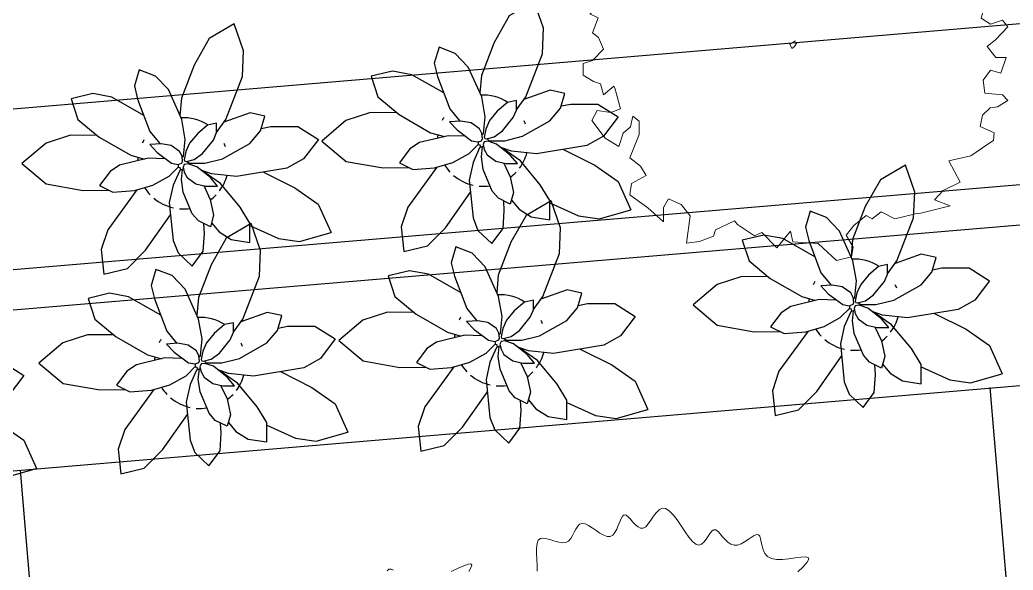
# Model space of a CAD drawing. Extents: x 2080 to 102394, y 2071 to 93424.
# Drawn here: x 80235.3 to 80458.3, y 77181.1 to 77304.7 of the extents above; entities that cross this region are included whole.
import ezdxf

# ---------------------------------------------------------------- set-up
doc = ezdxf.new("R2010")
doc.units = 0
doc.header["$LTSCALE"] = 20
doc.header["$MEASUREMENT"] = 0
for name, color, linetype, lineweight in [('casuanut tree', 100, 'Continuous', 5), ('Mango tree', 96, 'Continuous', 5), ('sappotta', 114, 'Continuous', 5)]:
    doc.layers.add(name, color=color, linetype=linetype, lineweight=lineweight)
doc.layers.add('correct', color=230, linetype='Continuous', plot=False)
doc.layers.add('PLANTS', color=3, linetype='Continuous')

# ---------------------------------------------------------------- blocks, each defined once
blk = doc.blocks.new('tr')
at = {"layer": 'casuanut tree'}
for points in [[(0.5419, 0.7259), (0.554, 0.7332), (0.563, 0.7396), (0.5677, 0.7446), (0.5672, 0.748), (0.5622, 0.7502), (0.5538, 0.7516), (0.5431, 0.7526), (0.5311, 0.7536), (0.5191, 0.7552), (0.508, 0.7576), (0.499, 0.7615), (0.4929, 0.7669), (0.4893, 0.7737), (0.4876, 0.7811), (0.4872, 0.7888), (0.4874, 0.7962), (0.4876, 0.8027), (0.4872, 0.8078), (0.4855, 0.811), (0.4821, 0.812), (0.4771, 0.8112), (0.471, 0.8092), (0.4641, 0.8065), (0.4568, 0.8039), (0.4494, 0.8019), (0.4423, 0.801), (0.4359, 0.802), (0.4305, 0.8053), (0.426, 0.8102), (0.4221, 0.8163), (0.4186, 0.8227), (0.4155, 0.8289), (0.4124, 0.8342), (0.4091, 0.8379), (0.4055, 0.8392), (0.4015, 0.8379), (0.397, 0.8345), (0.3922, 0.8299), (0.3871, 0.825), (0.3819, 0.8207), (0.3766, 0.8178), (0.3713, 0.8173), (0.3661, 0.8201), (0.3612, 0.8266), (0.3563, 0.8362), (0.3515, 0.8478), (0.3467, 0.8603), (0.3418, 0.8728), (0.3367, 0.8841), (0.3313, 0.8931), (0.3256, 0.8989), (0.3195, 0.9007), (0.3131, 0.8992), (0.3066, 0.8951), (0.3, 0.8896), (0.2935, 0.8836), (0.2873, 0.878), (0.2814, 0.8738), (0.2761, 0.8719), (0.2713, 0.873), (0.2671, 0.8765), (0.2632, 0.8817), (0.2597, 0.8878), (0.2564, 0.8939), (0.2533, 0.8993), (0.2501, 0.9031), (0.2468, 0.9046), (0.2433, 0.9031), (0.2396, 0.8993), (0.2356, 0.8939), (0.2314, 0.8877), (0.227, 0.8815), (0.2222, 0.8761), (0.2172, 0.8722), (0.2119, 0.8708), (0.2063, 0.8722), (0.2004, 0.8761), (0.1944, 0.8816), (0.1884, 0.888), (0.1824, 0.8944), (0.1766, 0.9002), (0.171, 0.9046), (0.1657, 0.9068), (0.1608, 0.9063), (0.1563, 0.9035), (0.1518, 0.8992), (0.1474, 0.894), (0.1429, 0.8887), (0.1382, 0.8839), (0.1331, 0.8803), (0.1274, 0.8787), (0.1212, 0.8794), (0.1146, 0.8821), (0.1078, 0.8858), (0.101, 0.8899), (0.0944, 0.8936), (0.0882, 0.8961), (0.0826, 0.8966), (0.0779, 0.8944), (0.0742, 0.889), (0.0712, 0.8809), (0.0689, 0.871), (0.0668, 0.8599), (0.0648, 0.8486), (0.0625, 0.8379)], [(-0.0632, 0.8666), (-0.0579, 0.8724), (-0.0552, 0.877), (-0.0561, 0.8798), (-0.0612, 0.8804), (-0.07, 0.8793), (-0.0816, 0.8771), (-0.0954, 0.8743)], [(-0.2011, 0.9009), (-0.2053, 0.904), (-0.2092, 0.9046), (-0.213, 0.9023)]]:
    blk.add_lwpolyline(points, dxfattribs=at)
blk = doc.blocks.new('NEEM')
at = {"layer": 'sappotta', "linetype": 'Continuous'}
for p, q in [((-0.1911, 1.0989), (-0.2131, 1.0923)), ((-0.177, 1.0484), (-0.1911, 1.0989)), ((0.0031, 1.1323), (-0.083, 1.1274)), ((-0.083, 1.1274), (-0.0227, 1.0834)), ((0.0298, 1.0769), (0.0031, 1.1323)), ((0.1622, 1.1437), (0.1418, 1.1119)), ((0.1418, 1.1119), (0.2162, 1.072)), ((0.2828, 1.1298), (0.1622, 1.1437)), ((0.2671, 1.1233), (0.2828, 1.1298)), ((0.3509, 1.0158), (0.2671, 1.1233)), ((-0.2131, 1.0923), (-0.2421, 1.0068)), ((-0.0431, 1.0394), (-0.177, 1.0484)), ((-0.0227, 1.0834), (-0.0431, 1.0394)), ((0.1144, 1.0427), (0.0298, 1.0769)), ((0.2162, 1.072), (0.1144, 1.0427)), ((0.4207, 1.063), (0.3509, 1.0158)), ((0.4731, 1.0296), (0.4207, 1.063)), ((-0.3588, 1.0435), (-0.3956, 1.0158)), ((-0.3956, 1.0158), (-0.3455, 1.0109)), ((-0.3455, 1.0109), (-0.34, 1.0386)), ((-0.2421, 1.0068), (-0.2303, 0.9351)), ((0.5006, 0.9816), (0.4731, 1.0296)), ((-0.517, 0.9628), (-0.6142, 0.9009)), ((-0.5209, 0.9449), (-0.5209, 0.9449)), ((-0.4489, 0.9131), (-0.5209, 0.9449)), ((0.4716, 0.9417), (0.5006, 0.9816)), ((0.4825, 0.9083), (0.4716, 0.9417)), ((0.5515, 0.9498), (0.5813, 0.9001)), ((0.6267, 0.9278), (0.5515, 0.9498)), ((-0.6142, 0.9009), (-0.5891, 0.87)), ((-0.4935, 0.8838), (-0.4489, 0.9131)), ((-0.3196, 0.9058), (-0.4152, 0.8838)), ((-0.2303, 0.9351), (-0.3196, 0.9058)), ((-0.1081, 0.9221), (-0.177, 0.8716)), ((-0.0274, 0.9083), (-0.1081, 0.9221)), ((-0.0345, 0.839), (-0.0274, 0.9083)), ((0.5813, 0.9001), (0.4825, 0.9083)), ((0.6541, 0.87), (0.6267, 0.9278)), ((-0.5891, 0.87), (-0.4935, 0.8838)), ((-0.4152, 0.8838), (-0.459, 0.839)), ((-0.459, 0.839), (-0.3032, 0.8374)), ((-0.3032, 0.8374), (-0.3611, 0.7616)), ((-0.177, 0.8716), (-0.1394, 0.8089)), ((-0.0674, 0.7796), (-0.0345, 0.839)), ((0.6157, 0.8064), (0.6541, 0.87)), ((0.7152, 0.8602), (0.6604, 0.7877)), ((0.7622, 0.8439), (0.7152, 0.8602)), ((0.7826, 0.7787), (0.7622, 0.8439)), ((-0.7168, 0.7893), (-0.7489, 0.7739)), ((-0.6886, 0.7722), (-0.7168, 0.7893)), ((-0.1394, 0.8089), (-0.0674, 0.7796)), ((0.6604, 0.7877), (0.6157, 0.8064)), ((-0.7826, 0.7567), (-0.8304, 0.7291)), ((-0.7489, 0.7739), (-0.7826, 0.7567)), ((-0.6384, 0.7576), (-0.6886, 0.7722)), ((-0.5985, 0.672), (-0.6384, 0.7576)), ((-0.5335, 0.7763), (-0.5617, 0.6989)), ((-0.452, 0.7502), (-0.5335, 0.7763)), ((-0.3611, 0.7616), (-0.452, 0.7502)), ((0.7755, 0.7038), (0.7826, 0.7787)), ((-0.8178, 0.6924), (-0.8499, 0.6378)), ((-0.8304, 0.7291), (-0.8264, 0.7144)), ((-0.8264, 0.7144), (-0.8178, 0.6924)), ((-0.5617, 0.6989), (-0.5985, 0.672)), ((0.8883, 0.7225), (0.7755, 0.7038)), ((0.9236, 0.6785), (0.8883, 0.7225)), ((-0.8499, 0.6378), (-0.8922, 0.6126)), ((0.9126, 0.5906), (0.9236, 0.6785)), ((-0.8922, 0.6126), (-0.9228, 0.5938)), ((-0.9228, 0.5938), (-0.8946, 0.5547)), ((0.9643, 0.5409), (0.9126, 0.5906)), ((-0.8946, 0.5547), (-0.868, 0.5401)), ((-0.868, 0.5401), (-0.8178, 0.5173)), ((0.9338, 0.5002), (0.9643, 0.5409)), ((-0.8178, 0.5173), (-0.752, 0.4399)), ((0.8037, 0.4146), (0.8398, 0.4749)), ((0.8398, 0.4749), (0.9338, 0.5002)), ((0.9424, 0.4708), (0.9165, 0.4374)), ((1.0137, 0.4391), (0.9424, 0.4708)), ((-0.752, 0.4399), (-0.7348, 0.3943)), ((0.9165, 0.4374), (0.904, 0.404)), ((1.0176, 0.3886), (1.0137, 0.4391)), ((-0.9079, 0.3723), (-0.9345, 0.3454)), ((-0.8695, 0.3894), (-0.9079, 0.3723)), ((-0.846, 0.3861), (-0.8695, 0.3894)), ((-0.821, 0.3674), (-0.846, 0.3861)), ((-0.7881, 0.3592), (-0.821, 0.3674)), ((-0.7348, 0.3943), (-0.7567, 0.3609)), ((0.8601, 0.3666), (0.8037, 0.4146)), ((0.933, 0.378), (0.8601, 0.3666)), ((0.904, 0.404), (0.933, 0.378)), ((0.9298, 0.3315), (1.0176, 0.3886)), ((-0.9604, 0.3657), (-0.9941, 0.3095)), ((-0.9345, 0.3454), (-0.9604, 0.3657)), ((-0.7567, 0.3609), (-0.7881, 0.3592)), ((0.8288, 0.259), (0.8875, 0.3258)), ((0.8875, 0.3258), (0.9298, 0.3315)), ((-0.9941, 0.3095), (-0.9612, 0.2745)), ((-0.9612, 0.2745), (-0.9776, 0.2289)), ((0.8382, 0.2623), (0.8288, 0.259)), ((0.9306, 0.2281), (0.8382, 0.2623)), ((-0.9776, 0.2289), (-1.0231, 0.2077)), ((0.962, 0.2175), (0.9306, 0.2281)), ((1.0254, 0.259), (0.962, 0.2175)), ((0.9964, 0.1597), (1.0254, 0.259)), ((-1.0231, 0.2077), (-1.0622, 0.1825)), ((-1.0622, 0.1825), (-1.0199, 0.1621)), ((-1.0199, 0.1621), (-1.0489, 0.0839)), ((1.0458, 0.1287), (0.9964, 0.1597)), ((1.1092, 0.1491), (1.0458, 0.1287)), ((1.074, 0.0489), (1.1374, 0.114)), ((1.1374, 0.114), (1.1092, 0.1491)), ((-1.0489, 0.0839), (-1.0168, 0.0595)), ((-1.0168, 0.0595), (-0.991, -0.0024)), ((0.0196, 0.0407), (-0.0094, 0.0244)), ((-0.0094, 0.0244), (0, 0)), ((0, 0), (0.0141, 0.0114)), ((0.0141, 0.0114), (0.0274, 0.031)), ((1.0286, 0.0106), (1.074, 0.0489)), ((1.074, -0.0472), (1.0286, 0.0106)), ((-0.991, -0.0024), (-1.0481, -0.0619)), ((1.1288, -0.0472), (1.074, -0.0472)), ((1.0998, -0.1287), (1.1288, -0.0472)), ((-1.0975, -0.0774), (-1.0983, -0.1401)), ((-1.0481, -0.0619), (-1.0975, -0.0774)), ((-1.0983, -0.1401), (-1.0442, -0.1727)), ((1.0074, -0.1662), (1.0458, -0.114)), ((1.0458, -0.114), (1.0998, -0.1287)), ((-1.0442, -0.1727), (-1.0066, -0.1849)), ((-1.0066, -0.1849), (-0.9917, -0.2436)), ((-0.9917, -0.2436), (-0.9369, -0.1979)), ((-0.9369, -0.1979), (-0.9298, -0.2134)), ((1.016, -0.2338), (1.0074, -0.1662)), ((-0.9298, -0.2134), (-0.9024, -0.3177)), ((1.11, -0.2427), (1.016, -0.2338)), ((1.1367, -0.2729), (1.11, -0.2427)), ((1.0043, -0.3495), (1.045, -0.3112)), ((1.045, -0.3112), (1.0834, -0.3063)), ((1.0834, -0.3063), (1.1367, -0.2729)), ((-1.0246, -0.325), (-1.0521, -0.378)), ((-0.9526, -0.3364), (-1.0246, -0.325)), ((-0.9024, -0.3177), (-0.9526, -0.3364)), ((-0.8484, -0.4114), (-0.8374, -0.3552)), ((-0.8374, -0.3552), (-0.8029, -0.3828)), ((0.9917, -0.4105), (1.0043, -0.3495)), ((-1.0521, -0.378), (-0.9816, -0.4708)), ((-0.8883, -0.4456), (-0.8484, -0.4114)), ((-0.8029, -0.3828), (-0.8029, -0.4521)), ((1.0662, -0.4431), (0.9917, -0.4105)), ((-0.9103, -0.5156), (-0.8883, -0.4456)), ((-0.8029, -0.4521), (-0.8531, -0.5759)), ((1.0615, -0.4839), (1.0662, -0.4431)), ((-0.9816, -0.4708), (-0.9103, -0.5156)), ((0.9432, -0.5653), (1.0317, -0.5026)), ((1.0317, -0.5026), (1.0615, -0.4839)), ((0.8264, -0.5914), (0.9432, -0.5653)), ((-0.8531, -0.5759), (-0.7967, -0.6191)), ((-0.7967, -0.6191), (-0.7661, -0.668)), ((0.8868, -0.7038), (0.8264, -0.5914)), ((-0.7661, -0.668), (-0.8445, -0.7103)), ((-0.8445, -0.7103), (-0.8523, -0.7698)), ((0.7975, -0.747), (0.8868, -0.7038)), ((-0.8523, -0.7698), (-0.7575, -0.8382)), ((0.7512, -0.7967), (0.7975, -0.747)), ((-0.676, -0.8358), (-0.6486, -0.791)), ((-0.6753, -0.9123), (-0.676, -0.8358)), ((-0.6486, -0.791), (-0.582, -0.8203)), ((-0.582, -0.8203), (-0.5343, -0.8806)), ((0.68, -0.8667), (0.8343, -0.8276)), ((0.8343, -0.8276), (0.7512, -0.7967)), ((-0.7575, -0.8382), (-0.6753, -0.9123)), ((-0.5343, -0.8806), (-0.5538, -1.0247)), ((0.3267, -0.9319), (0.3909, -0.8789)), ((0.3909, -0.8789), (0.423, -0.8968)), ((0.423, -0.8968), (0.47, -0.8602)), ((0.47, -0.8602), (0.5429, -0.896)), ((0.5429, -0.896), (0.6518, -0.8708)), ((0.6518, -0.8708), (0.68, -0.8667)), ((-0.4011, -0.9547), (-0.3016, -0.9074)), ((-0.3016, -0.9074), (-0.2859, -0.9262)), ((-0.2859, -0.9262), (-0.1966, -0.9856)), ((0.2867, -0.9824), (0.3267, -0.9319)), ((-0.4857, -1.015), (-0.4128, -0.9881)), ((-0.4128, -0.9881), (-0.4011, -0.9547)), ((-0.1966, -0.9856), (-0.1575, -0.9685)), ((-0.1575, -0.9685), (-0.0783, -1.0492)), ((-0.0783, -1.0492), (-0.0063, -0.9604)), ((-0.0063, -0.9604), (0.0063, -1.0174)), ((0.3235, -1.0459), (0.2867, -0.9824)), ((-0.5538, -1.0247), (-0.4857, -1.015)), ((0.0063, -1.0174), (0.1394, -1.0255)), ((0.1394, -1.0255), (0.2358, -1.1152)), ((0.2358, -1.1152), (0.3141, -1.0964)), ((0.3141, -1.0964), (0.3235, -1.0459))]:
    blk.add_line(p, q, dxfattribs=at)
blk = doc.blocks.new('PLANT1')
at = {"color": 0}
for p, q in [((5.75, 15.65), (2.94, 14.02)), ((6.8, 12.64), (5.75, 15.65)), ((2.94, 14.02), (1.24, 11.02)), ((6.67, 9.74), (6.8, 12.64)), ((-4.94, 10.5), (-5.47, 8.7)), ((-3.11, 9.8), (-4.94, 10.5)), ((1.24, 11.02), (-0.18, 7.33)), ((-1.65, 8.27), (-3.11, 9.8)), ((4.8, 4.93), (6.67, 9.74)), ((-10.15, 7.82), (-12.56, 7.25)), ((-8.01, 7.41), (-10.15, 7.82)), ((-5.47, 8.7), (-5.1, 7.19)), ((-0.15, 4.91), (-1.65, 8.27)), ((-12.56, 7.25), (-11.81, 4.91)), ((-4.41, 5.37), (-8.01, 7.41)), ((-5.1, 7.19), (-3.73, 3.58)), ((-0.18, 7.33), (-0.36, 5.38)), ((7.53, 5.66), (4.58, 4.62)), ((9.19, 5.31), (7.53, 5.66)), ((-11.81, 4.91), (-9.42, 2.94)), ((0.25, 2.69), (-0.15, 4.91)), ((3.75, 4.5), (2.74, 4.3)), ((3.75, 3.45), (4.8, 4.93)), ((3.75, 3.44), (3.75, 4.5)), ((8.7, 3.64), (9.19, 5.31)), ((-3.73, 3.58), (-2.59, 2.19)), ((2.74, 4.3), (1.6, 3.31)), ((3.4, 2.61), (3.75, 3.44)), ((7.5, 2.24), (8.7, 3.64)), ((8.78, 3.92), (9.84, 4.12)), ((9.84, 4.12), (12.89, 4.12)), ((12.89, 4.12), (15.19, 2.69)), ((-15.39, 2.27), (-18.09, -0.04)), ((-12.63, 3.17), (-15.39, 2.27)), ((-9.66, 3.14), (-12.63, 3.17)), ((-9.42, 2.94), (-5.88, 0.9)), ((0.06, 0.81), (0.25, 2.69)), ((0.73, 2.26), (0.31, 1.31)), ((1.6, 3.31), (0.73, 2.26)), ((2.18, 1.1), (3.4, 2.61)), ((4.43, 0.51), (7.5, 2.24)), ((15.19, 2.69), (13.53, 0.5)), ((-2.48, 2.2), (-3.75, 2.12)), ((-3.75, 2.12), (-2.91, 1.21)), ((-2.91, 1.21), (-1.29, 0)), ((-1.34, 2), (-2.48, 2.2)), ((-0.39, 1.34), (-1.34, 2)), ((-0.12, 0.81), (-0.39, 1.34)), ((0.31, 1.31), (0.12, 0.38)), ((-3.93, 0.56), (-7.13, -0.21)), ((-5.88, 0.9), (-4.34, 0.46)), ((-2.06, 0.5), (-3.93, 0.56)), ((-1.9, 0.46), (-2.06, 0.5)), ((-0.56, -0.12), (-0.19, 0)), ((-0.19, 0), (-0.12, 0.06)), ((-0.06, 0.25), (-0.12, 0.81)), ((-0.12, 0.06), (-0.06, 0.25)), ((-0.11, 0.67), (0.06, 0.81)), ((0.12, 0.38), (0.19, 0.25)), ((0.19, 0.25), (0.38, 0.19)), ((0.38, 0.19), (1.25, 0.44)), ((0.47, 0.22), (0.69, 0)), ((0.69, 0), (2.44, 0)), ((1.25, 0.44), (2.18, 1.1)), ((2.44, 0), (4.43, 0.51)), ((13.53, 0.5), (11.66, -0.54)), ((-18.09, -0.04), (-15.37, -2.32)), ((-8.2, -0.91), (-9.38, -2.5)), ((-7.13, -0.21), (-8.2, -0.91)), ((-1.56, -1.44), (-0.5, -0.38)), ((-1.29, 0), (-0.56, -0.12)), ((-0.38, -0.81), (-1.12, -2.44)), ((-0.31, -0.5), (-0.59, -0.46)), ((-0.5, -0.38), (-0.5, -0.12)), ((0.06, -0.62), (-0.38, -0.81)), ((-0.26, -0.76), (-0.31, -0.5)), ((-0.19, -1.81), (-0.07, -0.68)), ((0.12, -0.12), (0, -0.44)), ((0, -0.44), (0.12, -1)), ((0.56, -0.06), (0.12, -0.12)), ((0.12, -1), (0.45, -1.59)), ((1.53, -0.38), (0.56, -0.06)), ((3.06, -1.61), (1.53, -0.38)), ((3.19, -1.19), (2.01, -0.77)), ((2.38, -1), (2.23, -0.95)), ((4.2, -2.28), (2.38, -1)), ((11.66, -0.54), (6, -1.48)), ((9.02, -0.98), (12.56, -2.76)), ((-3.38, -2.45), (-1.56, -1.44)), ((0.01, -3.25), (-0.19, -1.81)), ((0.45, -1.59), (1.43, -2.3)), ((3.88, -2.56), (3.06, -1.61)), ((6, -1.48), (3.19, -1.19)), ((-15.37, -2.32), (-11.22, -3.04)), ((-11.22, -3.04), (-8.38, -3)), ((-9.38, -2.5), (-7.87, -3.25)), ((-5.18, -2.97), (-8.45, -7.47)), ((-7.87, -3.25), (-5.44, -3.05)), ((-5.44, -3.05), (-3.38, -2.45)), ((-1.12, -2.44), (-1.55, -4.42)), ((1.03, -5.66), (0.01, -3.25)), ((1.43, -2.3), (2.56, -2.56)), ((2.32, -2.51), (3.05, -4.05)), ((2.56, -2.56), (3.88, -2.56)), ((6.42, -4.94), (4.2, -2.28)), ((12.56, -2.76), (15.17, -4.6)), ((-1.55, -4.42), (-1.12, -8.67)), ((3.05, -4.05), (3.43, -5.82)), ((7.5, -6.71), (6.42, -4.94)), ((15.17, -4.6), (16.61, -7.77)), ((-4.21, -9.77), (-1.41, -5.8)), ((1.72, -6.45), (1.03, -5.66)), ((3.06, -7.12), (1.72, -6.45)), ((3.43, -5.82), (3.06, -7.12)), ((3.19, -6.68), (4.04, -7.69)), ((-8.45, -7.47), (-9.18, -9.67)), ((2.39, -7.87), (2.32, -6.75)), ((4.04, -7.69), (5.41, -8.56)), ((7.5, -8.88), (7.5, -6.71)), ((7.5, -6.98), (10.72, -8.45)), ((13.06, -8.78), (16.61, -7.77)), ((-1.12, -8.67), (-0.57, -10.07)), ((2.25, -9.87), (2.39, -7.87)), ((5.41, -8.56), (7.5, -8.88)), ((10.72, -8.45), (13.06, -8.78)), ((-9.18, -9.67), (-8.88, -12.44)), ((-6.25, -11.82), (-4.21, -9.77)), ((1, -11.56), (2.25, -9.87)), ((-0.57, -10.07), (1, -11.56)), ((-8.88, -12.44), (-6.25, -11.82))]:
    blk.add_line(p, q, dxfattribs=at)
for start, end in [(57.1582, 93.2041), (149.2581, 153.7532), (21.2653, 25.7604), (172.4345, 176.9296), (323.0282, 344.4965), (212.1423, 223.5771), (229.8179, 257.6637), (306.6551, 316.418), (265.2848, 278.7499)]:
    blk.add_arc((0, 0), 5.12, start, end, dxfattribs=at)

msp = doc.modelspace()

# ---------------------------------------------------------------- linework, layer by layer
at = {"linetype": 'Continuous', "ltscale": 0.5}
for p, q in [((78804.043, 77163.737), (80889.419, 77340.261)), ((78807.079, 77127.865), (80892.455, 77304.39)), ((78807.838, 77118.897), (80893.214, 77295.422)), ((78810.875, 77083.026), (80872.336, 77257.526)), ((80453.093, 77222.181), (80469.288, 77030.865)), ((80235.379, 77203.608), (80251.573, 77012.292))]:
    msp.add_line(p, q, dxfattribs=at)
at = {"layer": 'correct', "ltscale": 0.5}
msp.add_lwpolyline([(78546.628, 75126.955), (78535.589, 75359.93), (78128.239, 75334.577), (78072.686, 76496.873), (78530.858, 76525.39), (78521.639, 76693.141), (78693.376, 76703.83), (78681.449, 76895.459), (78825.977, 76904.454), (78810.875, 77083.026), (81177.782, 77283.381), (81191.931, 77116.231), (81194.245, 77092.088), (82117.624, 77170.251), (82101.43, 77361.567), (82896.635, 77428.88), (83144.463, 75373.769), (79105.882, 75021.367), (79078.222, 75064.374), (79074.638, 75152.192), (78546.628, 75126.955)], dxfattribs=at)

# ---------------------------------------------------------------- block references
at = {"layer": 'casuanut tree', "linetype": 'Continuous', "xscale": 118.8994201579647, "yscale": 118.8994201579626, "zscale": 118.8994201579727, "rotation": 13.01607038380171}
msp.add_blockref('tr', (80366.658, 77082.143), dxfattribs=at)
at = {"layer": 'Mango tree', "linetype": 'Continuous', "xscale": 42.65325895548449, "yscale": 42.65325895552814, "zscale": 42.65325895523917}
msp.add_blockref('NEEM', (80408.639, 77298.279), dxfattribs=at)
at = {"layer": 'PLANTS', "xscale": 2, "yscale": 2, "zscale": 2}
for p in [(80339.319, 77277.604), (80271.974, 77272.526), (80422.661, 77240.776), (80343.115, 77232.765), (80275.769, 77227.686), (80205.845, 77219.504)]:
    msp.add_blockref('PLANT1', p, dxfattribs=at)

doc.saveas('drawing.dxf')
